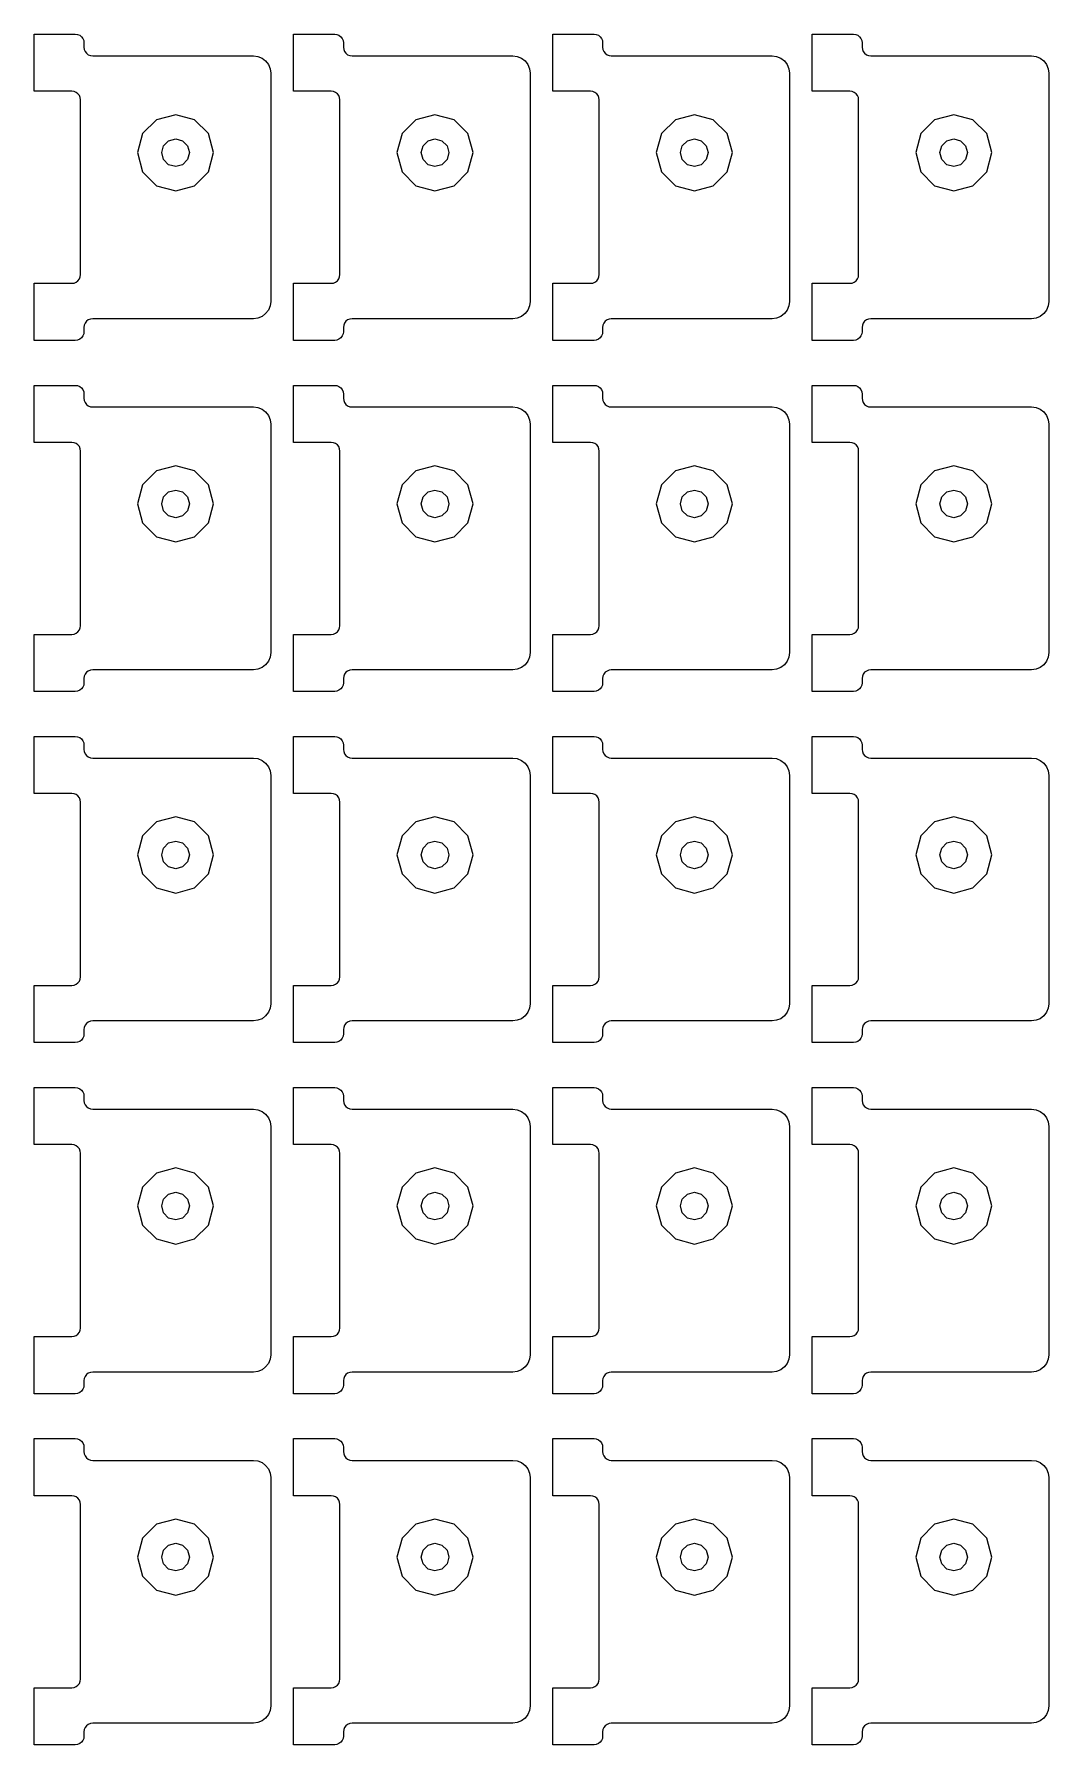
# Model space of a CAD drawing. Extents: x 11 to 212, y 11 to 212.
# Drawn here: x 74.06 to 80.96, y 73.14 to 84.78 of the extents above; entities that cross this region are included whole.
import ezdxf

# ---------------------------------------------------------------- set-up
doc = ezdxf.new("R2010")
doc.units = 0
doc.layers.add('G', color=7, linetype='continuous')

msp = doc.modelspace()

# ---------------------------------------------------------------- linework, layer by layer
at = {"layer": 'G'}
for points in [[(74.318, 83.082), (74.333, 83.084), (74.347, 83.09), (74.359, 83.1), (74.369, 83.112), (74.374, 83.126), (74.376, 83.141), (74.376, 84.329), (74.374, 84.345), (74.369, 84.359), (74.359, 84.371), (74.347, 84.38), (74.333, 84.386), (74.318, 84.388), (74.061, 84.388), (74.061, 84.776), (74.341, 84.776), (74.356, 84.774), (74.371, 84.769), (74.383, 84.759), (74.392, 84.747), (74.398, 84.733), (74.4, 84.718), (74.4, 84.688), (74.402, 84.673), (74.408, 84.659), (74.417, 84.647), (74.429, 84.637), (74.444, 84.631), (74.459, 84.629), (75.553, 84.629), (75.583, 84.625), (75.612, 84.614), (75.636, 84.595), (75.655, 84.571), (75.667, 84.542), (75.671, 84.512), (75.671, 82.959), (75.667, 82.928), (75.655, 82.9), (75.636, 82.876), (75.612, 82.857), (75.583, 82.845), (75.553, 82.841), (74.459, 82.841), (74.444, 82.839), (74.429, 82.833), (74.417, 82.824), (74.408, 82.812), (74.402, 82.798), (74.4, 82.782), (74.4, 82.753), (74.398, 82.738), (74.392, 82.724), (74.383, 82.711), (74.371, 82.702), (74.356, 82.696), (74.341, 82.694), (74.061, 82.694), (74.061, 83.082)], [(76.082, 83.082), (76.098, 83.084), (76.112, 83.09), (76.124, 83.1), (76.133, 83.112), (76.139, 83.126), (76.141, 83.141), (76.141, 84.329), (76.139, 84.345), (76.133, 84.359), (76.124, 84.371), (76.112, 84.38), (76.098, 84.386), (76.082, 84.388), (75.826, 84.388), (75.826, 84.776), (76.106, 84.776), (76.121, 84.774), (76.135, 84.769), (76.147, 84.759), (76.157, 84.747), (76.163, 84.733), (76.165, 84.718), (76.165, 84.688), (76.167, 84.673), (76.173, 84.659), (76.182, 84.647), (76.194, 84.637), (76.208, 84.631), (76.224, 84.629), (77.318, 84.629), (77.348, 84.625), (77.376, 84.614), (77.401, 84.595), (77.42, 84.571), (77.431, 84.542), (77.435, 84.512), (77.435, 82.959), (77.431, 82.928), (77.42, 82.9), (77.401, 82.876), (77.376, 82.857), (77.348, 82.845), (77.318, 82.841), (76.224, 82.841), (76.208, 82.839), (76.194, 82.833), (76.182, 82.824), (76.173, 82.812), (76.167, 82.798), (76.165, 82.782), (76.165, 82.753), (76.163, 82.738), (76.157, 82.724), (76.147, 82.711), (76.135, 82.702), (76.121, 82.696), (76.106, 82.694), (75.826, 82.694), (75.826, 83.082)], [(77.847, 83.082), (77.862, 83.084), (77.876, 83.09), (77.889, 83.1), (77.898, 83.112), (77.904, 83.126), (77.906, 83.141), (77.906, 84.329), (77.904, 84.345), (77.898, 84.359), (77.889, 84.371), (77.876, 84.38), (77.862, 84.386), (77.847, 84.388), (77.591, 84.388), (77.591, 84.776), (77.871, 84.776), (77.886, 84.774), (77.9, 84.769), (77.912, 84.759), (77.922, 84.747), (77.927, 84.733), (77.929, 84.718), (77.929, 84.688), (77.931, 84.673), (77.937, 84.659), (77.947, 84.647), (77.959, 84.637), (77.973, 84.631), (77.988, 84.629), (79.082, 84.629), (79.113, 84.625), (79.141, 84.614), (79.166, 84.595), (79.184, 84.571), (79.196, 84.542), (79.2, 84.512), (79.2, 82.959), (79.196, 82.928), (79.184, 82.9), (79.166, 82.876), (79.141, 82.857), (79.113, 82.845), (79.082, 82.841), (77.988, 82.841), (77.973, 82.839), (77.959, 82.833), (77.947, 82.824), (77.937, 82.812), (77.931, 82.798), (77.929, 82.782), (77.929, 82.753), (77.927, 82.738), (77.922, 82.724), (77.912, 82.711), (77.9, 82.702), (77.886, 82.696), (77.871, 82.694), (77.591, 82.694), (77.591, 83.082)], [(79.612, 83.082), (79.627, 83.084), (79.641, 83.09), (79.653, 83.1), (79.663, 83.112), (79.669, 83.126), (79.671, 83.141), (79.671, 84.329), (79.669, 84.345), (79.663, 84.359), (79.653, 84.371), (79.641, 84.38), (79.627, 84.386), (79.612, 84.388), (79.355, 84.388), (79.355, 84.776), (79.635, 84.776), (79.651, 84.774), (79.665, 84.769), (79.677, 84.759), (79.686, 84.747), (79.692, 84.733), (79.694, 84.718), (79.694, 84.688), (79.696, 84.673), (79.702, 84.659), (79.711, 84.647), (79.724, 84.637), (79.738, 84.631), (79.753, 84.629), (80.847, 84.629), (80.878, 84.625), (80.906, 84.614), (80.93, 84.595), (80.949, 84.571), (80.961, 84.542), (80.965, 84.512), (80.965, 82.959), (80.961, 82.928), (80.949, 82.9), (80.93, 82.876), (80.906, 82.857), (80.878, 82.845), (80.847, 82.841), (79.753, 82.841), (79.738, 82.839), (79.724, 82.833), (79.711, 82.824), (79.702, 82.812), (79.696, 82.798), (79.694, 82.782), (79.694, 82.753), (79.692, 82.738), (79.686, 82.724), (79.677, 82.711), (79.665, 82.702), (79.651, 82.696), (79.635, 82.694), (79.355, 82.694), (79.355, 83.082)], [(75.248, 83.841), (75.282, 83.971), (75.248, 84.1), (75.153, 84.195), (75.024, 84.229), (74.894, 84.195), (74.799, 84.1), (74.765, 83.971), (74.799, 83.841), (74.894, 83.746), (75.024, 83.712), (75.153, 83.746)], [(77.012, 83.841), (77.047, 83.971), (77.012, 84.1), (76.918, 84.195), (76.788, 84.229), (76.659, 84.195), (76.564, 84.1), (76.529, 83.971), (76.564, 83.841), (76.659, 83.746), (76.788, 83.712), (76.918, 83.746)], [(78.777, 83.841), (78.812, 83.971), (78.777, 84.1), (78.682, 84.195), (78.553, 84.229), (78.424, 84.195), (78.329, 84.1), (78.294, 83.971), (78.329, 83.841), (78.424, 83.746), (78.553, 83.712), (78.682, 83.746)], [(80.542, 83.841), (80.576, 83.971), (80.542, 84.1), (80.447, 84.195), (80.318, 84.229), (80.188, 84.195), (80.093, 84.1), (80.059, 83.971), (80.093, 83.841), (80.188, 83.746), (80.318, 83.712), (80.447, 83.746)], [(75.118, 83.971), (75.105, 83.924), (75.071, 83.889), (75.024, 83.876), (74.976, 83.889), (74.942, 83.924), (74.929, 83.971), (74.942, 84.018), (74.976, 84.052), (75.024, 84.065), (75.071, 84.052), (75.105, 84.018)], [(76.882, 83.971), (76.87, 83.924), (76.835, 83.889), (76.788, 83.876), (76.741, 83.889), (76.707, 83.924), (76.694, 83.971), (76.707, 84.018), (76.741, 84.052), (76.788, 84.065), (76.835, 84.052), (76.87, 84.018)], [(78.647, 83.971), (78.634, 83.924), (78.6, 83.889), (78.553, 83.876), (78.506, 83.889), (78.471, 83.924), (78.459, 83.971), (78.471, 84.018), (78.506, 84.052), (78.553, 84.065), (78.6, 84.052), (78.634, 84.018)], [(80.412, 83.971), (80.399, 83.924), (80.365, 83.889), (80.318, 83.876), (80.271, 83.889), (80.236, 83.924), (80.224, 83.971), (80.236, 84.018), (80.271, 84.052), (80.318, 84.065), (80.365, 84.052), (80.399, 84.018)], [(74.318, 80.694), (74.333, 80.696), (74.347, 80.702), (74.359, 80.711), (74.369, 80.724), (74.374, 80.738), (74.376, 80.753), (74.376, 81.941), (74.374, 81.956), (74.369, 81.971), (74.359, 81.983), (74.347, 81.992), (74.333, 81.998), (74.318, 82), (74.061, 82), (74.061, 82.388), (74.341, 82.388), (74.356, 82.386), (74.371, 82.38), (74.383, 82.371), (74.392, 82.359), (74.398, 82.345), (74.4, 82.329), (74.4, 82.3), (74.402, 82.285), (74.408, 82.271), (74.417, 82.258), (74.429, 82.249), (74.444, 82.243), (74.459, 82.241), (75.553, 82.241), (75.583, 82.237), (75.612, 82.225), (75.636, 82.207), (75.655, 82.182), (75.667, 82.154), (75.671, 82.124), (75.671, 80.571), (75.667, 80.54), (75.655, 80.512), (75.636, 80.487), (75.612, 80.469), (75.583, 80.457), (75.553, 80.453), (74.459, 80.453), (74.444, 80.451), (74.429, 80.445), (74.417, 80.436), (74.408, 80.424), (74.402, 80.409), (74.4, 80.394), (74.4, 80.365), (74.398, 80.349), (74.392, 80.335), (74.383, 80.323), (74.371, 80.314), (74.356, 80.308), (74.341, 80.306), (74.061, 80.306), (74.061, 80.694)], [(76.082, 80.694), (76.098, 80.696), (76.112, 80.702), (76.124, 80.711), (76.133, 80.724), (76.139, 80.738), (76.141, 80.753), (76.141, 81.941), (76.139, 81.956), (76.133, 81.971), (76.124, 81.983), (76.112, 81.992), (76.098, 81.998), (76.082, 82), (75.826, 82), (75.826, 82.388), (76.106, 82.388), (76.121, 82.386), (76.135, 82.38), (76.147, 82.371), (76.157, 82.359), (76.163, 82.345), (76.165, 82.329), (76.165, 82.3), (76.167, 82.285), (76.173, 82.271), (76.182, 82.258), (76.194, 82.249), (76.208, 82.243), (76.224, 82.241), (77.318, 82.241), (77.348, 82.237), (77.376, 82.225), (77.401, 82.207), (77.42, 82.182), (77.431, 82.154), (77.435, 82.124), (77.435, 80.571), (77.431, 80.54), (77.42, 80.512), (77.401, 80.487), (77.376, 80.469), (77.348, 80.457), (77.318, 80.453), (76.224, 80.453), (76.208, 80.451), (76.194, 80.445), (76.182, 80.436), (76.173, 80.424), (76.167, 80.409), (76.165, 80.394), (76.165, 80.365), (76.163, 80.349), (76.157, 80.335), (76.147, 80.323), (76.135, 80.314), (76.121, 80.308), (76.106, 80.306), (75.826, 80.306), (75.826, 80.694)], [(77.847, 80.694), (77.862, 80.696), (77.876, 80.702), (77.889, 80.711), (77.898, 80.724), (77.904, 80.738), (77.906, 80.753), (77.906, 81.941), (77.904, 81.956), (77.898, 81.971), (77.889, 81.983), (77.876, 81.992), (77.862, 81.998), (77.847, 82), (77.591, 82), (77.591, 82.388), (77.871, 82.388), (77.886, 82.386), (77.9, 82.38), (77.912, 82.371), (77.922, 82.359), (77.927, 82.345), (77.929, 82.329), (77.929, 82.3), (77.931, 82.285), (77.937, 82.271), (77.947, 82.258), (77.959, 82.249), (77.973, 82.243), (77.988, 82.241), (79.082, 82.241), (79.113, 82.237), (79.141, 82.225), (79.166, 82.207), (79.184, 82.182), (79.196, 82.154), (79.2, 82.124), (79.2, 80.571), (79.196, 80.54), (79.184, 80.512), (79.166, 80.487), (79.141, 80.469), (79.113, 80.457), (79.082, 80.453), (77.988, 80.453), (77.973, 80.451), (77.959, 80.445), (77.947, 80.436), (77.937, 80.424), (77.931, 80.409), (77.929, 80.394), (77.929, 80.365), (77.927, 80.349), (77.922, 80.335), (77.912, 80.323), (77.9, 80.314), (77.886, 80.308), (77.871, 80.306), (77.591, 80.306), (77.591, 80.694)], [(79.612, 80.694), (79.627, 80.696), (79.641, 80.702), (79.653, 80.711), (79.663, 80.724), (79.669, 80.738), (79.671, 80.753), (79.671, 81.941), (79.669, 81.956), (79.663, 81.971), (79.653, 81.983), (79.641, 81.992), (79.627, 81.998), (79.612, 82), (79.355, 82), (79.355, 82.388), (79.635, 82.388), (79.651, 82.386), (79.665, 82.38), (79.677, 82.371), (79.686, 82.359), (79.692, 82.345), (79.694, 82.329), (79.694, 82.3), (79.696, 82.285), (79.702, 82.271), (79.711, 82.258), (79.724, 82.249), (79.738, 82.243), (79.753, 82.241), (80.847, 82.241), (80.878, 82.237), (80.906, 82.225), (80.93, 82.207), (80.949, 82.182), (80.961, 82.154), (80.965, 82.124), (80.965, 80.571), (80.961, 80.54), (80.949, 80.512), (80.93, 80.487), (80.906, 80.469), (80.878, 80.457), (80.847, 80.453), (79.753, 80.453), (79.738, 80.451), (79.724, 80.445), (79.711, 80.436), (79.702, 80.424), (79.696, 80.409), (79.694, 80.394), (79.694, 80.365), (79.692, 80.349), (79.686, 80.335), (79.677, 80.323), (79.665, 80.314), (79.651, 80.308), (79.635, 80.306), (79.355, 80.306), (79.355, 80.694)], [(75.248, 81.453), (75.282, 81.582), (75.248, 81.712), (75.153, 81.807), (75.024, 81.841), (74.894, 81.807), (74.799, 81.712), (74.765, 81.582), (74.799, 81.453), (74.894, 81.358), (75.024, 81.324), (75.153, 81.358)], [(77.012, 81.453), (77.047, 81.582), (77.012, 81.712), (76.918, 81.807), (76.788, 81.841), (76.659, 81.807), (76.564, 81.712), (76.529, 81.582), (76.564, 81.453), (76.659, 81.358), (76.788, 81.324), (76.918, 81.358)], [(78.777, 81.453), (78.812, 81.582), (78.777, 81.712), (78.682, 81.807), (78.553, 81.841), (78.424, 81.807), (78.329, 81.712), (78.294, 81.582), (78.329, 81.453), (78.424, 81.358), (78.553, 81.324), (78.682, 81.358)], [(80.542, 81.453), (80.576, 81.582), (80.542, 81.712), (80.447, 81.807), (80.318, 81.841), (80.188, 81.807), (80.093, 81.712), (80.059, 81.582), (80.093, 81.453), (80.188, 81.358), (80.318, 81.324), (80.447, 81.358)], [(75.118, 81.582), (75.105, 81.535), (75.071, 81.501), (75.024, 81.488), (74.976, 81.501), (74.942, 81.535), (74.929, 81.582), (74.942, 81.629), (74.976, 81.664), (75.024, 81.676), (75.071, 81.664), (75.105, 81.629)], [(76.882, 81.582), (76.87, 81.535), (76.835, 81.501), (76.788, 81.488), (76.741, 81.501), (76.707, 81.535), (76.694, 81.582), (76.707, 81.629), (76.741, 81.664), (76.788, 81.676), (76.835, 81.664), (76.87, 81.629)], [(78.647, 81.582), (78.634, 81.535), (78.6, 81.501), (78.553, 81.488), (78.506, 81.501), (78.471, 81.535), (78.459, 81.582), (78.471, 81.629), (78.506, 81.664), (78.553, 81.676), (78.6, 81.664), (78.634, 81.629)], [(80.412, 81.582), (80.399, 81.535), (80.365, 81.501), (80.318, 81.488), (80.271, 81.501), (80.236, 81.535), (80.224, 81.582), (80.236, 81.629), (80.271, 81.664), (80.318, 81.676), (80.365, 81.664), (80.399, 81.629)], [(74.318, 78.306), (74.333, 78.308), (74.347, 78.314), (74.359, 78.323), (74.369, 78.335), (74.374, 78.349), (74.376, 78.365), (74.376, 79.553), (74.374, 79.568), (74.369, 79.582), (74.359, 79.595), (74.347, 79.604), (74.333, 79.61), (74.318, 79.612), (74.061, 79.612), (74.061, 80), (74.341, 80), (74.356, 79.998), (74.371, 79.992), (74.383, 79.983), (74.392, 79.971), (74.398, 79.956), (74.4, 79.941), (74.4, 79.912), (74.402, 79.897), (74.408, 79.882), (74.417, 79.87), (74.429, 79.861), (74.444, 79.855), (74.459, 79.853), (75.553, 79.853), (75.583, 79.849), (75.612, 79.837), (75.636, 79.818), (75.655, 79.794), (75.667, 79.766), (75.671, 79.735), (75.671, 78.182), (75.667, 78.152), (75.655, 78.124), (75.636, 78.099), (75.612, 78.08), (75.583, 78.069), (75.553, 78.065), (74.459, 78.065), (74.444, 78.063), (74.429, 78.057), (74.417, 78.047), (74.408, 78.035), (74.402, 78.021), (74.4, 78.006), (74.4, 77.976), (74.398, 77.961), (74.392, 77.947), (74.383, 77.935), (74.371, 77.926), (74.356, 77.92), (74.341, 77.918), (74.061, 77.918), (74.061, 78.306)], [(76.082, 78.306), (76.098, 78.308), (76.112, 78.314), (76.124, 78.323), (76.133, 78.335), (76.139, 78.349), (76.141, 78.365), (76.141, 79.553), (76.139, 79.568), (76.133, 79.582), (76.124, 79.595), (76.112, 79.604), (76.098, 79.61), (76.082, 79.612), (75.826, 79.612), (75.826, 80), (76.106, 80), (76.121, 79.998), (76.135, 79.992), (76.147, 79.983), (76.157, 79.971), (76.163, 79.956), (76.165, 79.941), (76.165, 79.912), (76.167, 79.897), (76.173, 79.882), (76.182, 79.87), (76.194, 79.861), (76.208, 79.855), (76.224, 79.853), (77.318, 79.853), (77.348, 79.849), (77.376, 79.837), (77.401, 79.818), (77.42, 79.794), (77.431, 79.766), (77.435, 79.735), (77.435, 78.182), (77.431, 78.152), (77.42, 78.124), (77.401, 78.099), (77.376, 78.08), (77.348, 78.069), (77.318, 78.065), (76.224, 78.065), (76.208, 78.063), (76.194, 78.057), (76.182, 78.047), (76.173, 78.035), (76.167, 78.021), (76.165, 78.006), (76.165, 77.976), (76.163, 77.961), (76.157, 77.947), (76.147, 77.935), (76.135, 77.926), (76.121, 77.92), (76.106, 77.918), (75.826, 77.918), (75.826, 78.306)], [(77.847, 78.306), (77.862, 78.308), (77.876, 78.314), (77.889, 78.323), (77.898, 78.335), (77.904, 78.349), (77.906, 78.365), (77.906, 79.553), (77.904, 79.568), (77.898, 79.582), (77.889, 79.595), (77.876, 79.604), (77.862, 79.61), (77.847, 79.612), (77.591, 79.612), (77.591, 80), (77.871, 80), (77.886, 79.998), (77.9, 79.992), (77.912, 79.983), (77.922, 79.971), (77.927, 79.956), (77.929, 79.941), (77.929, 79.912), (77.931, 79.897), (77.937, 79.882), (77.947, 79.87), (77.959, 79.861), (77.973, 79.855), (77.988, 79.853), (79.082, 79.853), (79.113, 79.849), (79.141, 79.837), (79.166, 79.818), (79.184, 79.794), (79.196, 79.766), (79.2, 79.735), (79.2, 78.182), (79.196, 78.152), (79.184, 78.124), (79.166, 78.099), (79.141, 78.08), (79.113, 78.069), (79.082, 78.065), (77.988, 78.065), (77.973, 78.063), (77.959, 78.057), (77.947, 78.047), (77.937, 78.035), (77.931, 78.021), (77.929, 78.006), (77.929, 77.976), (77.927, 77.961), (77.922, 77.947), (77.912, 77.935), (77.9, 77.926), (77.886, 77.92), (77.871, 77.918), (77.591, 77.918), (77.591, 78.306)], [(79.612, 78.306), (79.627, 78.308), (79.641, 78.314), (79.653, 78.323), (79.663, 78.335), (79.669, 78.349), (79.671, 78.365), (79.671, 79.553), (79.669, 79.568), (79.663, 79.582), (79.653, 79.595), (79.641, 79.604), (79.627, 79.61), (79.612, 79.612), (79.355, 79.612), (79.355, 80), (79.635, 80), (79.651, 79.998), (79.665, 79.992), (79.677, 79.983), (79.686, 79.971), (79.692, 79.956), (79.694, 79.941), (79.694, 79.912), (79.696, 79.897), (79.702, 79.882), (79.711, 79.87), (79.724, 79.861), (79.738, 79.855), (79.753, 79.853), (80.847, 79.853), (80.878, 79.849), (80.906, 79.837), (80.93, 79.818), (80.949, 79.794), (80.961, 79.766), (80.965, 79.735), (80.965, 78.182), (80.961, 78.152), (80.949, 78.124), (80.93, 78.099), (80.906, 78.08), (80.878, 78.069), (80.847, 78.065), (79.753, 78.065), (79.738, 78.063), (79.724, 78.057), (79.711, 78.047), (79.702, 78.035), (79.696, 78.021), (79.694, 78.006), (79.694, 77.976), (79.692, 77.961), (79.686, 77.947), (79.677, 77.935), (79.665, 77.926), (79.651, 77.92), (79.635, 77.918), (79.355, 77.918), (79.355, 78.306)], [(75.248, 79.065), (75.282, 79.194), (75.248, 79.324), (75.153, 79.418), (75.024, 79.453), (74.894, 79.418), (74.799, 79.324), (74.765, 79.194), (74.799, 79.065), (74.894, 78.97), (75.024, 78.935), (75.153, 78.97)], [(77.012, 79.065), (77.047, 79.194), (77.012, 79.324), (76.918, 79.418), (76.788, 79.453), (76.659, 79.418), (76.564, 79.324), (76.529, 79.194), (76.564, 79.065), (76.659, 78.97), (76.788, 78.935), (76.918, 78.97)], [(78.777, 79.065), (78.812, 79.194), (78.777, 79.324), (78.682, 79.418), (78.553, 79.453), (78.424, 79.418), (78.329, 79.324), (78.294, 79.194), (78.329, 79.065), (78.424, 78.97), (78.553, 78.935), (78.682, 78.97)], [(80.542, 79.065), (80.576, 79.194), (80.542, 79.324), (80.447, 79.418), (80.318, 79.453), (80.188, 79.418), (80.093, 79.324), (80.059, 79.194), (80.093, 79.065), (80.188, 78.97), (80.318, 78.935), (80.447, 78.97)], [(75.118, 79.194), (75.105, 79.147), (75.071, 79.113), (75.024, 79.1), (74.976, 79.113), (74.942, 79.147), (74.929, 79.194), (74.942, 79.241), (74.976, 79.276), (75.024, 79.288), (75.071, 79.276), (75.105, 79.241)], [(76.882, 79.194), (76.87, 79.147), (76.835, 79.113), (76.788, 79.1), (76.741, 79.113), (76.707, 79.147), (76.694, 79.194), (76.707, 79.241), (76.741, 79.276), (76.788, 79.288), (76.835, 79.276), (76.87, 79.241)], [(78.647, 79.194), (78.634, 79.147), (78.6, 79.113), (78.553, 79.1), (78.506, 79.113), (78.471, 79.147), (78.459, 79.194), (78.471, 79.241), (78.506, 79.276), (78.553, 79.288), (78.6, 79.276), (78.634, 79.241)], [(80.412, 79.194), (80.399, 79.147), (80.365, 79.113), (80.318, 79.1), (80.271, 79.113), (80.236, 79.147), (80.224, 79.194), (80.236, 79.241), (80.271, 79.276), (80.318, 79.288), (80.365, 79.276), (80.399, 79.241)], [(74.318, 75.918), (74.333, 75.92), (74.347, 75.926), (74.359, 75.935), (74.369, 75.947), (74.374, 75.961), (74.376, 75.976), (74.376, 77.165), (74.374, 77.18), (74.369, 77.194), (74.359, 77.206), (74.347, 77.216), (74.333, 77.222), (74.318, 77.224), (74.061, 77.224), (74.061, 77.612), (74.341, 77.612), (74.356, 77.61), (74.371, 77.604), (74.383, 77.595), (74.392, 77.582), (74.398, 77.568), (74.4, 77.553), (74.4, 77.524), (74.402, 77.508), (74.408, 77.494), (74.417, 77.482), (74.429, 77.473), (74.444, 77.467), (74.459, 77.465), (75.553, 77.465), (75.583, 77.461), (75.612, 77.449), (75.636, 77.43), (75.655, 77.406), (75.667, 77.378), (75.671, 77.347), (75.671, 75.794), (75.667, 75.764), (75.655, 75.735), (75.636, 75.711), (75.612, 75.692), (75.583, 75.68), (75.553, 75.676), (74.459, 75.676), (74.444, 75.674), (74.429, 75.669), (74.417, 75.659), (74.408, 75.647), (74.402, 75.633), (74.4, 75.618), (74.4, 75.588), (74.398, 75.573), (74.392, 75.559), (74.383, 75.547), (74.371, 75.537), (74.356, 75.531), (74.341, 75.529), (74.061, 75.529), (74.061, 75.918)], [(76.082, 75.918), (76.098, 75.92), (76.112, 75.926), (76.124, 75.935), (76.133, 75.947), (76.139, 75.961), (76.141, 75.976), (76.141, 77.165), (76.139, 77.18), (76.133, 77.194), (76.124, 77.206), (76.112, 77.216), (76.098, 77.222), (76.082, 77.224), (75.826, 77.224), (75.826, 77.612), (76.106, 77.612), (76.121, 77.61), (76.135, 77.604), (76.147, 77.595), (76.157, 77.582), (76.163, 77.568), (76.165, 77.553), (76.165, 77.524), (76.167, 77.508), (76.173, 77.494), (76.182, 77.482), (76.194, 77.473), (76.208, 77.467), (76.224, 77.465), (77.318, 77.465), (77.348, 77.461), (77.376, 77.449), (77.401, 77.43), (77.42, 77.406), (77.431, 77.378), (77.435, 77.347), (77.435, 75.794), (77.431, 75.764), (77.42, 75.735), (77.401, 75.711), (77.376, 75.692), (77.348, 75.68), (77.318, 75.676), (76.224, 75.676), (76.208, 75.674), (76.194, 75.669), (76.182, 75.659), (76.173, 75.647), (76.167, 75.633), (76.165, 75.618), (76.165, 75.588), (76.163, 75.573), (76.157, 75.559), (76.147, 75.547), (76.135, 75.537), (76.121, 75.531), (76.106, 75.529), (75.826, 75.529), (75.826, 75.918)], [(77.847, 75.918), (77.862, 75.92), (77.876, 75.926), (77.889, 75.935), (77.898, 75.947), (77.904, 75.961), (77.906, 75.976), (77.906, 77.165), (77.904, 77.18), (77.898, 77.194), (77.889, 77.206), (77.876, 77.216), (77.862, 77.222), (77.847, 77.224), (77.591, 77.224), (77.591, 77.612), (77.871, 77.612), (77.886, 77.61), (77.9, 77.604), (77.912, 77.595), (77.922, 77.582), (77.927, 77.568), (77.929, 77.553), (77.929, 77.524), (77.931, 77.508), (77.937, 77.494), (77.947, 77.482), (77.959, 77.473), (77.973, 77.467), (77.988, 77.465), (79.082, 77.465), (79.113, 77.461), (79.141, 77.449), (79.166, 77.43), (79.184, 77.406), (79.196, 77.378), (79.2, 77.347), (79.2, 75.794), (79.196, 75.764), (79.184, 75.735), (79.166, 75.711), (79.141, 75.692), (79.113, 75.68), (79.082, 75.676), (77.988, 75.676), (77.973, 75.674), (77.959, 75.669), (77.947, 75.659), (77.937, 75.647), (77.931, 75.633), (77.929, 75.618), (77.929, 75.588), (77.927, 75.573), (77.922, 75.559), (77.912, 75.547), (77.9, 75.537), (77.886, 75.531), (77.871, 75.529), (77.591, 75.529), (77.591, 75.918)], [(79.612, 75.918), (79.627, 75.92), (79.641, 75.926), (79.653, 75.935), (79.663, 75.947), (79.669, 75.961), (79.671, 75.976), (79.671, 77.165), (79.669, 77.18), (79.663, 77.194), (79.653, 77.206), (79.641, 77.216), (79.627, 77.222), (79.612, 77.224), (79.355, 77.224), (79.355, 77.612), (79.635, 77.612), (79.651, 77.61), (79.665, 77.604), (79.677, 77.595), (79.686, 77.582), (79.692, 77.568), (79.694, 77.553), (79.694, 77.524), (79.696, 77.508), (79.702, 77.494), (79.711, 77.482), (79.724, 77.473), (79.738, 77.467), (79.753, 77.465), (80.847, 77.465), (80.878, 77.461), (80.906, 77.449), (80.93, 77.43), (80.949, 77.406), (80.961, 77.378), (80.965, 77.347), (80.965, 75.794), (80.961, 75.764), (80.949, 75.735), (80.93, 75.711), (80.906, 75.692), (80.878, 75.68), (80.847, 75.676), (79.753, 75.676), (79.738, 75.674), (79.724, 75.669), (79.711, 75.659), (79.702, 75.647), (79.696, 75.633), (79.694, 75.618), (79.694, 75.588), (79.692, 75.573), (79.686, 75.559), (79.677, 75.547), (79.665, 75.537), (79.651, 75.531), (79.635, 75.529), (79.355, 75.529), (79.355, 75.918)], [(75.248, 76.676), (75.282, 76.806), (75.248, 76.935), (75.153, 77.03), (75.024, 77.065), (74.894, 77.03), (74.799, 76.935), (74.765, 76.806), (74.799, 76.676), (74.894, 76.582), (75.024, 76.547), (75.153, 76.582)], [(77.012, 76.676), (77.047, 76.806), (77.012, 76.935), (76.918, 77.03), (76.788, 77.065), (76.659, 77.03), (76.564, 76.935), (76.529, 76.806), (76.564, 76.676), (76.659, 76.582), (76.788, 76.547), (76.918, 76.582)], [(78.777, 76.676), (78.812, 76.806), (78.777, 76.935), (78.682, 77.03), (78.553, 77.065), (78.424, 77.03), (78.329, 76.935), (78.294, 76.806), (78.329, 76.676), (78.424, 76.582), (78.553, 76.547), (78.682, 76.582)], [(80.542, 76.676), (80.576, 76.806), (80.542, 76.935), (80.447, 77.03), (80.318, 77.065), (80.188, 77.03), (80.093, 76.935), (80.059, 76.806), (80.093, 76.676), (80.188, 76.582), (80.318, 76.547), (80.447, 76.582)], [(75.118, 76.806), (75.105, 76.759), (75.071, 76.724), (75.024, 76.712), (74.976, 76.724), (74.942, 76.759), (74.929, 76.806), (74.942, 76.853), (74.976, 76.887), (75.024, 76.9), (75.071, 76.887), (75.105, 76.853)], [(76.882, 76.806), (76.87, 76.759), (76.835, 76.724), (76.788, 76.712), (76.741, 76.724), (76.707, 76.759), (76.694, 76.806), (76.707, 76.853), (76.741, 76.887), (76.788, 76.9), (76.835, 76.887), (76.87, 76.853)], [(78.647, 76.806), (78.634, 76.759), (78.6, 76.724), (78.553, 76.712), (78.506, 76.724), (78.471, 76.759), (78.459, 76.806), (78.471, 76.853), (78.506, 76.887), (78.553, 76.9), (78.6, 76.887), (78.634, 76.853)], [(80.412, 76.806), (80.399, 76.759), (80.365, 76.724), (80.318, 76.712), (80.271, 76.724), (80.236, 76.759), (80.224, 76.806), (80.236, 76.853), (80.271, 76.887), (80.318, 76.9), (80.365, 76.887), (80.399, 76.853)], [(74.318, 73.529), (74.333, 73.531), (74.347, 73.537), (74.359, 73.547), (74.369, 73.559), (74.374, 73.573), (74.376, 73.588), (74.376, 74.776), (74.374, 74.792), (74.369, 74.806), (74.359, 74.818), (74.347, 74.827), (74.333, 74.833), (74.318, 74.835), (74.061, 74.835), (74.061, 75.224), (74.341, 75.224), (74.356, 75.222), (74.371, 75.216), (74.383, 75.206), (74.392, 75.194), (74.398, 75.18), (74.4, 75.165), (74.4, 75.135), (74.402, 75.12), (74.408, 75.106), (74.417, 75.094), (74.429, 75.084), (74.444, 75.078), (74.459, 75.076), (75.553, 75.076), (75.583, 75.072), (75.612, 75.061), (75.636, 75.042), (75.655, 75.018), (75.667, 74.989), (75.671, 74.959), (75.671, 73.406), (75.667, 73.375), (75.655, 73.347), (75.636, 73.323), (75.612, 73.304), (75.583, 73.292), (75.553, 73.288), (74.459, 73.288), (74.444, 73.286), (74.429, 73.28), (74.417, 73.271), (74.408, 73.259), (74.402, 73.245), (74.4, 73.229), (74.4, 73.2), (74.398, 73.185), (74.392, 73.171), (74.383, 73.158), (74.371, 73.149), (74.356, 73.143), (74.341, 73.141), (74.061, 73.141), (74.061, 73.529)], [(76.082, 73.529), (76.098, 73.531), (76.112, 73.537), (76.124, 73.547), (76.133, 73.559), (76.139, 73.573), (76.141, 73.588), (76.141, 74.776), (76.139, 74.792), (76.133, 74.806), (76.124, 74.818), (76.112, 74.827), (76.098, 74.833), (76.082, 74.835), (75.826, 74.835), (75.826, 75.224), (76.106, 75.224), (76.121, 75.222), (76.135, 75.216), (76.147, 75.206), (76.157, 75.194), (76.163, 75.18), (76.165, 75.165), (76.165, 75.135), (76.167, 75.12), (76.173, 75.106), (76.182, 75.094), (76.194, 75.084), (76.208, 75.078), (76.224, 75.076), (77.318, 75.076), (77.348, 75.072), (77.376, 75.061), (77.401, 75.042), (77.42, 75.018), (77.431, 74.989), (77.435, 74.959), (77.435, 73.406), (77.431, 73.375), (77.42, 73.347), (77.401, 73.323), (77.376, 73.304), (77.348, 73.292), (77.318, 73.288), (76.224, 73.288), (76.208, 73.286), (76.194, 73.28), (76.182, 73.271), (76.173, 73.259), (76.167, 73.245), (76.165, 73.229), (76.165, 73.2), (76.163, 73.185), (76.157, 73.171), (76.147, 73.158), (76.135, 73.149), (76.121, 73.143), (76.106, 73.141), (75.826, 73.141), (75.826, 73.529)], [(77.847, 73.529), (77.862, 73.531), (77.876, 73.537), (77.889, 73.547), (77.898, 73.559), (77.904, 73.573), (77.906, 73.588), (77.906, 74.776), (77.904, 74.792), (77.898, 74.806), (77.889, 74.818), (77.876, 74.827), (77.862, 74.833), (77.847, 74.835), (77.591, 74.835), (77.591, 75.224), (77.871, 75.224), (77.886, 75.222), (77.9, 75.216), (77.912, 75.206), (77.922, 75.194), (77.927, 75.18), (77.929, 75.165), (77.929, 75.135), (77.931, 75.12), (77.937, 75.106), (77.947, 75.094), (77.959, 75.084), (77.973, 75.078), (77.988, 75.076), (79.082, 75.076), (79.113, 75.072), (79.141, 75.061), (79.166, 75.042), (79.184, 75.018), (79.196, 74.989), (79.2, 74.959), (79.2, 73.406), (79.196, 73.375), (79.184, 73.347), (79.166, 73.323), (79.141, 73.304), (79.113, 73.292), (79.082, 73.288), (77.988, 73.288), (77.973, 73.286), (77.959, 73.28), (77.947, 73.271), (77.937, 73.259), (77.931, 73.245), (77.929, 73.229), (77.929, 73.2), (77.927, 73.185), (77.922, 73.171), (77.912, 73.158), (77.9, 73.149), (77.886, 73.143), (77.871, 73.141), (77.591, 73.141), (77.591, 73.529)], [(79.612, 73.529), (79.627, 73.531), (79.641, 73.537), (79.653, 73.547), (79.663, 73.559), (79.669, 73.573), (79.671, 73.588), (79.671, 74.776), (79.669, 74.792), (79.663, 74.806), (79.653, 74.818), (79.641, 74.827), (79.627, 74.833), (79.612, 74.835), (79.355, 74.835), (79.355, 75.224), (79.635, 75.224), (79.651, 75.222), (79.665, 75.216), (79.677, 75.206), (79.686, 75.194), (79.692, 75.18), (79.694, 75.165), (79.694, 75.135), (79.696, 75.12), (79.702, 75.106), (79.711, 75.094), (79.724, 75.084), (79.738, 75.078), (79.753, 75.076), (80.847, 75.076), (80.878, 75.072), (80.906, 75.061), (80.93, 75.042), (80.949, 75.018), (80.961, 74.989), (80.965, 74.959), (80.965, 73.406), (80.961, 73.375), (80.949, 73.347), (80.93, 73.323), (80.906, 73.304), (80.878, 73.292), (80.847, 73.288), (79.753, 73.288), (79.738, 73.286), (79.724, 73.28), (79.711, 73.271), (79.702, 73.259), (79.696, 73.245), (79.694, 73.229), (79.694, 73.2), (79.692, 73.185), (79.686, 73.171), (79.677, 73.158), (79.665, 73.149), (79.651, 73.143), (79.635, 73.141), (79.355, 73.141), (79.355, 73.529)], [(75.248, 74.288), (75.282, 74.418), (75.248, 74.547), (75.153, 74.642), (75.024, 74.676), (74.894, 74.642), (74.799, 74.547), (74.765, 74.418), (74.799, 74.288), (74.894, 74.193), (75.024, 74.159), (75.153, 74.193)], [(77.012, 74.288), (77.047, 74.418), (77.012, 74.547), (76.918, 74.642), (76.788, 74.676), (76.659, 74.642), (76.564, 74.547), (76.529, 74.418), (76.564, 74.288), (76.659, 74.193), (76.788, 74.159), (76.918, 74.193)], [(78.777, 74.288), (78.812, 74.418), (78.777, 74.547), (78.682, 74.642), (78.553, 74.676), (78.424, 74.642), (78.329, 74.547), (78.294, 74.418), (78.329, 74.288), (78.424, 74.193), (78.553, 74.159), (78.682, 74.193)], [(80.542, 74.288), (80.576, 74.418), (80.542, 74.547), (80.447, 74.642), (80.318, 74.676), (80.188, 74.642), (80.093, 74.547), (80.059, 74.418), (80.093, 74.288), (80.188, 74.193), (80.318, 74.159), (80.447, 74.193)], [(75.118, 74.418), (75.105, 74.371), (75.071, 74.336), (75.024, 74.324), (74.976, 74.336), (74.942, 74.371), (74.929, 74.418), (74.942, 74.465), (74.976, 74.499), (75.024, 74.512), (75.071, 74.499), (75.105, 74.465)], [(76.882, 74.418), (76.87, 74.371), (76.835, 74.336), (76.788, 74.324), (76.741, 74.336), (76.707, 74.371), (76.694, 74.418), (76.707, 74.465), (76.741, 74.499), (76.788, 74.512), (76.835, 74.499), (76.87, 74.465)], [(78.647, 74.418), (78.634, 74.371), (78.6, 74.336), (78.553, 74.324), (78.506, 74.336), (78.471, 74.371), (78.459, 74.418), (78.471, 74.465), (78.506, 74.499), (78.553, 74.512), (78.6, 74.499), (78.634, 74.465)], [(80.412, 74.418), (80.399, 74.371), (80.365, 74.336), (80.318, 74.324), (80.271, 74.336), (80.236, 74.371), (80.224, 74.418), (80.236, 74.465), (80.271, 74.499), (80.318, 74.512), (80.365, 74.499), (80.399, 74.465)]]:
    msp.add_lwpolyline(points, close=True, dxfattribs=at)

doc.saveas('drawing.dxf')
